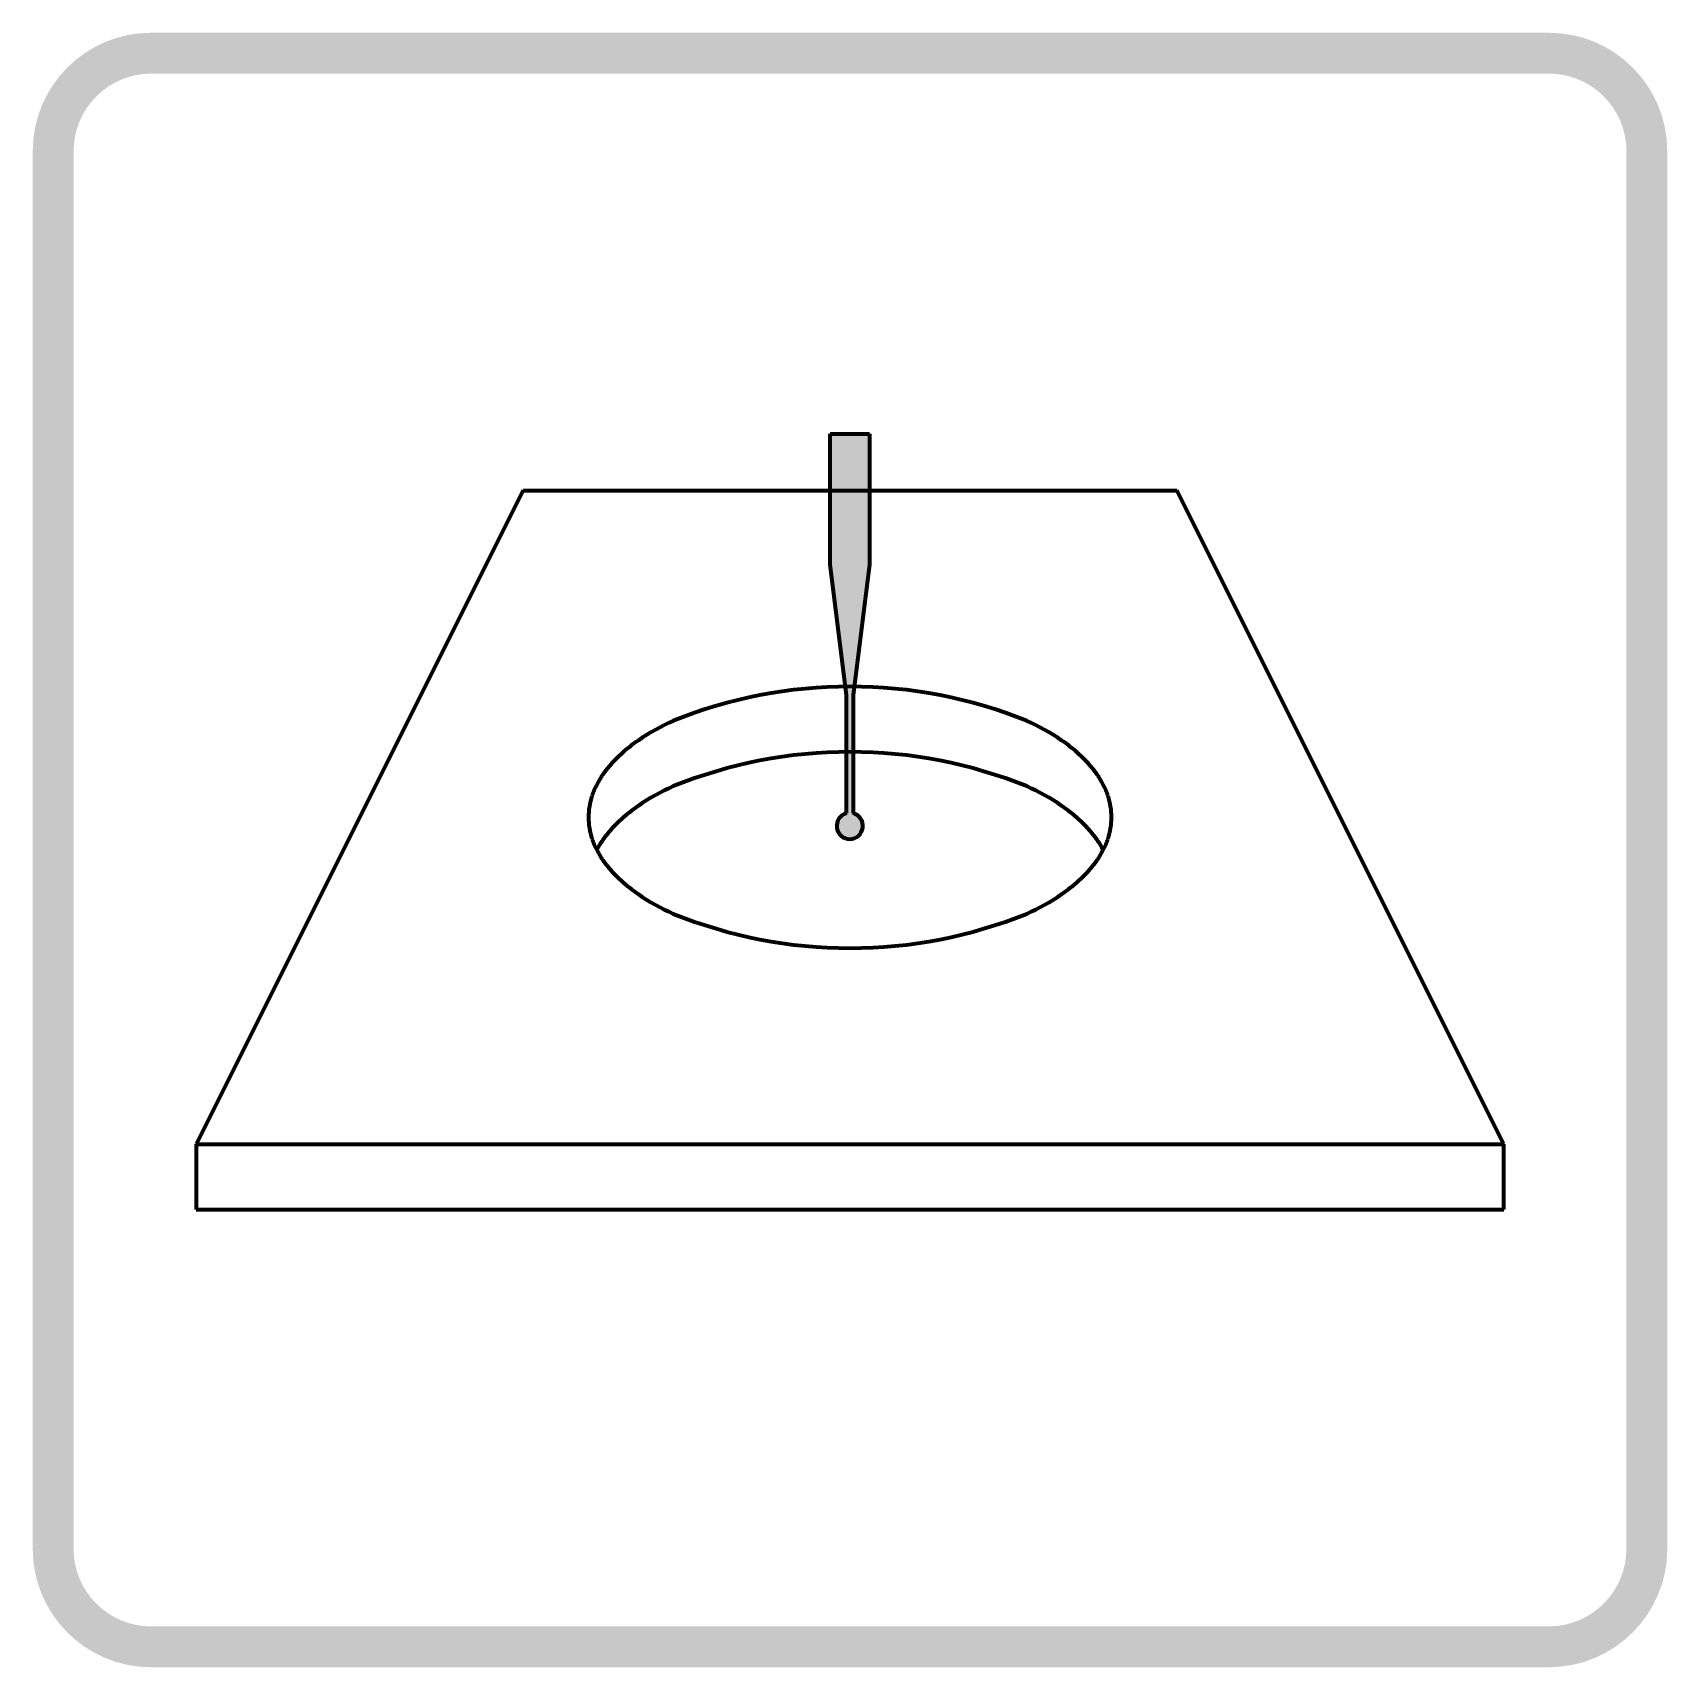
# Model space of a CAD drawing. Header units: millimetres. Extents: x -100 to 100, y -100 to 100.
import ezdxf

# ---------------------------------------------------------------- set-up
doc = ezdxf.new("R2010")
doc.units = ezdxf.units.MM
doc.layers.get('0').update_dxf_attribs({"color": 178, "lineweight": 25, "true_color": 0x000000})

msp = doc.modelspace()

# ---------------------------------------------------------------- hatches: boundary and pattern name
h = msp.add_hatch(color=256)
edge = h.paths.add_edge_path(flags=0)
edge.add_line((100, -85.50000000000003), (100, 85.49999999999997))
edge.add_arc((85.49999999999997, 85.49999999999997), 14.5, 0, 90)
edge.add_line((85.49999999999997, 99.99999999999997), (-85.50000000000003, 100))
edge.add_arc((-85.50000000000003, 85.49999999999997), 14.5, 90, 180)
edge.add_line((-100, 85.49999999999997), (-100, -85.50000000000003))
edge.add_arc((-85.50000000000003, -85.50000000000003), 14.5, 180, 270)
edge.add_line((-85.50000000000003, -100), (85.49999999999997, -100))
edge.add_arc((85.49999999999997, -85.50000000000003), 14.5, 270, 360)
edge = h.paths.add_edge_path(flags=0)
edge.add_arc((-85.50000000000003, 85.49999999999997), 9.5, 90.00000000000001, 180)
edge.add_line((-95.00000000000003, 85.49999999999997), (-95.00000000000003, -85.50000000000003))
edge.add_arc((-85.50000000000003, -85.50000000000003), 9.5, 180, 270)
edge.add_line((-85.50000000000003, -95.00000000000003), (85.49999999999997, -95.00000000000003))
edge.add_arc((85.49999999999997, -85.50000000000003), 9.5, 270, 360)
edge.add_line((94.99999999999997, -85.50000000000003), (94.99999999999997, 85.49999999999997))
edge.add_arc((85.49999999999997, 85.49999999999997), 9.5, 0, 90.00000000000001)
edge.add_line((85.49999999999997, 94.99999999999997), (-85.50000000000003, 94.99999999999997))
at = {"lineweight": 200}
h = msp.add_hatch(color=256, dxfattribs=at)
edge = h.paths.add_edge_path(flags=0)
edge.add_line((-2.428989179856046, 50.94007884892085), (2.371010820144022, 50.94007884892085))
edge.add_line((2.371010820144022, 50.94007884892085), (2.371010820144022, 34.94007884892085))
edge.add_line((2.371010820144022, 34.94007884892085), (0.3710108201440221, 18.94007884892085))
edge.add_line((0.3710108201440221, 18.94007884892085), (0.3710108201440221, 4.489272187403859))
edge.add_arc((-0.0289891798559552, 2.940078848920852), 1.6, -255.52248781407013, 75.52248781407019, ccw=False)
edge.add_line((-0.428989179855954, 4.489272187403819), (-0.4289891798560461, 18.94007884892085))
edge.add_line((-0.4289891798560461, 18.94007884892085), (-2.428989179856046, 34.94007884892085))
edge.add_line((-2.428989179856046, 34.94007884892085), (-2.428989179856046, 50.94007884892085))

# ---------------------------------------------------------------- linework, layer by layer
for p, q in [((-2.428989179856046, 34.94007884892085), (-2.428989179856046, 50.94007884892085)), ((-2.428989179856046, 50.94007884892085), (2.371010820144022, 50.94007884892085)), ((2.371010820144022, 50.94007884892085), (2.371010820144022, 34.94007884892085)), ((-40, 44), (-80, -36)), ((-40, 44), (40, 44)), ((80, -36), (40, 44)), ((-0.4289891798560461, 18.94007884892085), (-2.428989179856046, 34.94007884892085)), ((2.371010820144022, 34.94007884892085), (0.3710108201440221, 18.94007884892085)), ((-0.4289891798560461, 4.489272187403859), (-0.4289891798560461, 18.94007884892085)), ((0.3710108201440221, 18.94007884892085), (0.3710108201440221, 4.489272187403859)), ((-80, -36), (-80, -44)), ((-80, -36), (80, -36)), ((80, -44), (80, -36)), ((-80, -44), (80, -44))]:
    msp.add_line(p, q, dxfattribs=at)
for centre, radius, start, end in [((-1.78e-14, -37.69407338130141), 57.69407338130141, 89.99999999999996, 112.0076629927291), ((0, -37.69407338130141), 57.69407338130141, 67.99233700727082, 90), ((-11.88870014518555, -6.578607977952224), 24.39914549248433, 113.5048596843576, 124.9885930772404), ((11.88870014518555, -6.578607977952224), 24.39914549248434, 55.0114069227596, 66.4951403156424), ((-15.82823186153693, -1.578338399070912), 18.04721049573594, 123.8446340919431, 132.6219611664349), ((15.82823186153689, -1.578338399070848), 18.04721049573592, 47.37803883356482, 56.1553659080567), ((-20.38020444615499, 2.455885209261566), 11.96496731533638, 138.9323036688387, 146.3273538415298), ((-18.455783955431, 0.9861415295953293), 14.38224948179064, 131.8375560609721, 139.5544196086529), ((-0.0001826309255826, -45.6939513277185), 57.69407338130141, 89.99999999999996, 112.0076629927291), ((-0.0001826309255648, -45.69395132771849), 57.69407338130141, 67.99233700727082, 90), ((18.45578395543098, 0.9861415295953151), 14.38224948179066, 40.44558039134704, 48.1624439390279), ((20.380204446155, 2.455885209261603), 11.96496731533635, 33.67264615847007, 41.06769633116119), ((-21.87783519419408, 3.334117711919865), 10.23216069602833, 145.7703246189383, 153.4537129775127), ((21.87783519419409, 3.334117711919875), 10.23216069602832, 26.54628702248725, 34.22967538106166), ((-23.83834917010495, 4.000000000000001), 8.161650829895054, 161.2952360453867, 180), ((-23.23783827374972, 3.901098752714134), 8.762719873057685, 152.7958699842673, 161.9419238838942), ((-11.88888277611112, -14.57848592436931), 24.39914549248433, 113.5048596843576, 124.9885930772404), ((11.88851751425998, -14.57848592436931), 24.39914549248434, 55.0114069227596, 66.4951403156424), ((23.23783827374969, 3.90109875271413), 8.762719873057707, 18.05807611610572, 27.20413001573269), ((23.83834917010496, 4.000000000000004), 8.161650829895043, 0, 18.70476395461332), ((-15.82841449246249, -9.578216345487998), 18.04721049573594, 123.8446340919431, 132.6219611664349), ((-0.0289891798559552, 2.940078848920852), 1.6, 104.4775121859299, 75.52248781407019), ((15.82804923061133, -9.578216345487938), 18.04721049573592, 47.37803883356482, 56.1553659080567), ((-23.83834917010496, 3.99999999999999), 8.16165082989504, 180, 198.7047639546132), ((-20.38038707708053, -5.543992737155516), 11.96496731533639, 138.9323036688388, 146.3273538415299), ((-18.45596658635655, -7.013736416821751), 14.38224948179065, 131.8375560609722, 139.554419608653), ((18.45560132450543, -7.013736416821772), 14.38224948179066, 40.44558039134709, 48.16244393902793), ((20.38002181522943, -5.543992737155483), 11.96496731533635, 33.67264615847007, 41.06769633116119), ((23.83834917010495, 3.999999999999992), 8.161650829895052, 341.2952360453866, 0), ((-23.2378382737497, 4.098901247285889), 8.762719873057705, 198.0580761161059, 207.2041300157328), ((-21.87783519419408, 4.665882288080136), 10.23216069602833, 206.5462870224872, 214.2296753810617), ((-21.87663788219001, -4.663434332074482), 10.23199362690917, 145.7854396120957, 152.8840240815549), ((21.87627828900032, -4.663443783963534), 10.23199425402137, 27.11380861729672, 34.21462200428158), ((21.87783519419408, 4.665882288080129), 10.23216069602832, 325.7703246189383, 333.4537129775127), ((23.23783827374971, 4.098901247285873), 8.762719873057694, 332.7958699842674, 341.9419238838942), ((-20.38020444615497, 5.544114790738396), 11.96496731533637, 213.67264615847, 221.0676963311611), ((20.38020444615494, 5.544114790738451), 11.96496731533643, 318.9323036688388, 326.3273538415298), ((-18.45578395543096, 7.01385847040466), 14.38224948179066, 220.4455803913469, 228.1624439390278), ((-15.82823186153698, 9.578338399070791), 18.04721049573582, 227.3780388335649, 236.1553659080568), ((15.82823186153693, 9.578338399070873), 18.04721049573591, 303.844634091943, 312.621961166435), ((18.45578395543097, 7.013858470404658), 14.38224948179065, 311.8375560609721, 319.5544196086531), ((-11.88870014518556, 14.5786079779522), 24.39914549248431, 235.0114069227595, 246.4951403156423), ((11.88870014518558, 14.57860797795215), 24.39914549248426, 293.5048596843575, 304.9885930772404), ((5.3e-15, 45.69407338130142), 57.69407338130141, 247.9923370072708, 270), ((-5.3e-15, 45.69407338130143), 57.69407338130143, 270, 292.0076629927291)]:
    msp.add_arc(centre, radius, start, end, dxfattribs=at)

doc.saveas('drawing.dxf')
